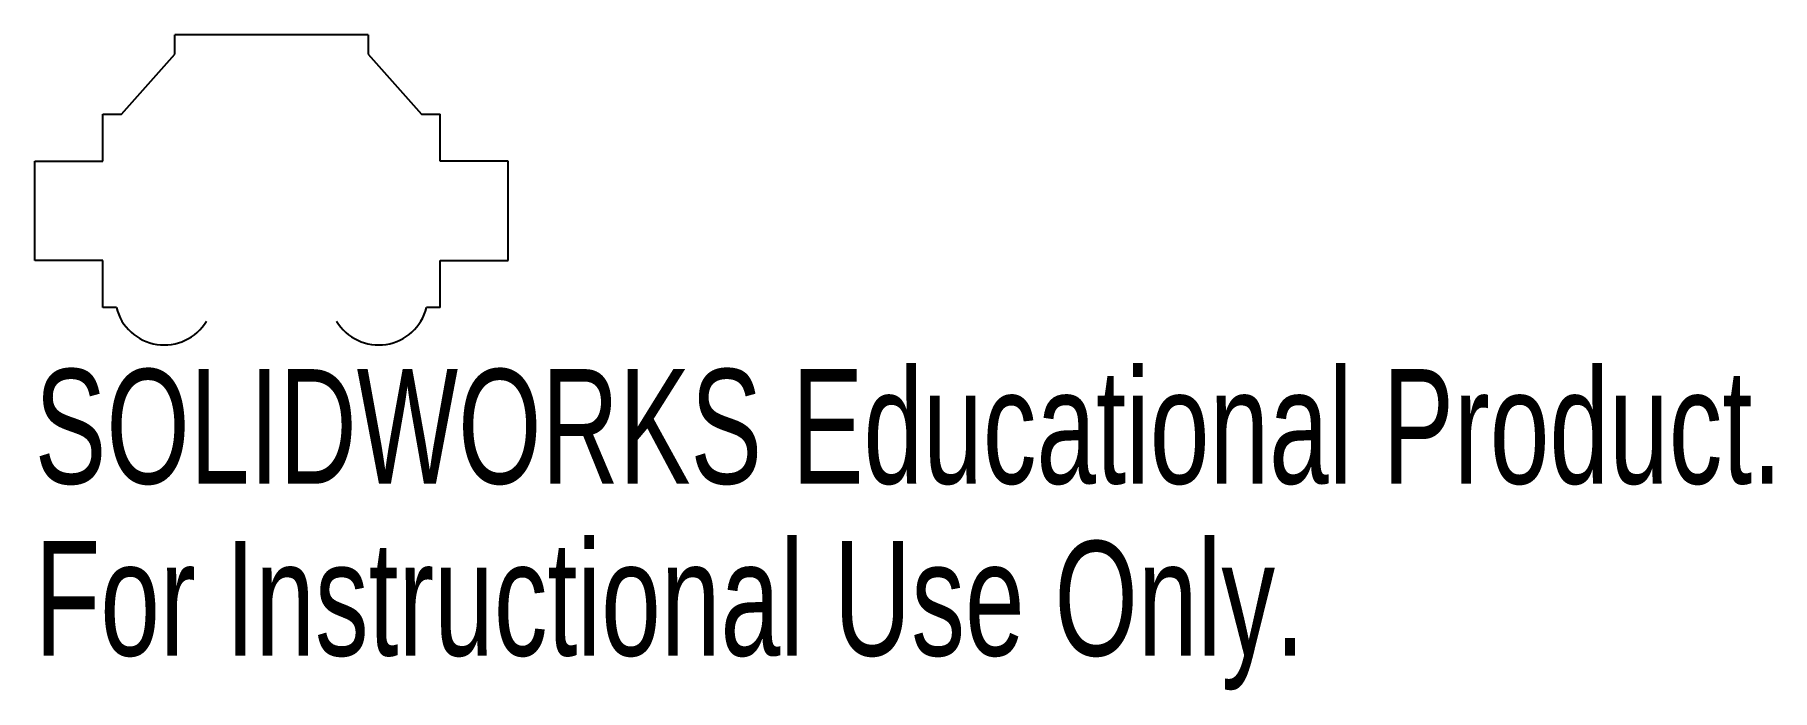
# Model space of a CAD drawing. Header units: inches. Extents: x -0.39 to 2.49, y -0.8 to 0.29.
import ezdxf

# ---------------------------------------------------------------- set-up
doc = ezdxf.new("R2010")
doc.units = ezdxf.units.IN
doc.header["$MEASUREMENT"] = 0
doc.styles.add('SLDTEXTSTYLE0', font='TXT', dxfattribs={"width": 0.7})

msp = doc.modelspace()

# ---------------------------------------------------------------- linework, layer by layer
at = {"color": 7, "linetype": 'Continuous'}
for p, q in [((-0.1605, 0.2601), (-0.1605, 0.2925)), ((0.1605, 0.2925), (-0.1605, 0.2925)), ((0.1605, 0.2925), (0.1605, 0.2601)), ((-0.249, 0.1605), (-0.1605, 0.2601)), ((0.1605, 0.2601), (0.249, 0.1605)), ((-0.28, 0.0825), (-0.28, 0.1605)), ((-0.28, 0.1605), (-0.249, 0.1605)), ((0.249, 0.1605), (0.28, 0.1605)), ((0.28, 0.0825), (0.28, 0.1605)), ((-0.393, -0.0825), (-0.393, 0.0825)), ((-0.393, 0.0825), (-0.28, 0.0825)), ((0.393, 0.0825), (0.28, 0.0825)), ((0.393, -0.0825), (0.393, 0.0825)), ((-0.28, -0.0825), (-0.393, -0.0825)), ((-0.28, -0.1605), (-0.28, -0.0825)), ((0.28, -0.0825), (0.393, -0.0825)), ((0.28, -0.1605), (0.28, -0.0825)), ((-0.2575, -0.1605), (-0.28, -0.1605)), ((0.28, -0.1605), (0.2575, -0.1605))]:
    msp.add_line(p, q, dxfattribs=at)
for centre, start, end in [((-0.178, -0.1405), 194.117, 328.7801), ((0.178, -0.1405), 211.2199, 345.883)]:
    msp.add_arc(centre, 0.082, start, end, dxfattribs=at)

# ---------------------------------------------------------------- texts
at = {"color": 7, "linetype": 'Continuous', "char_height": 0.1903, "attachment_point": 1, "style": 'SLDTEXTSTYLE0'}
for s, insert in [('SOLIDWORKS Educational Product.', (-0.393, -0.2626)), ('For Instructional Use Only.', (-0.393, -0.5481))]:
    msp.add_mtext(s, dxfattribs=dict(at, insert=insert))

doc.saveas('drawing.dxf')
